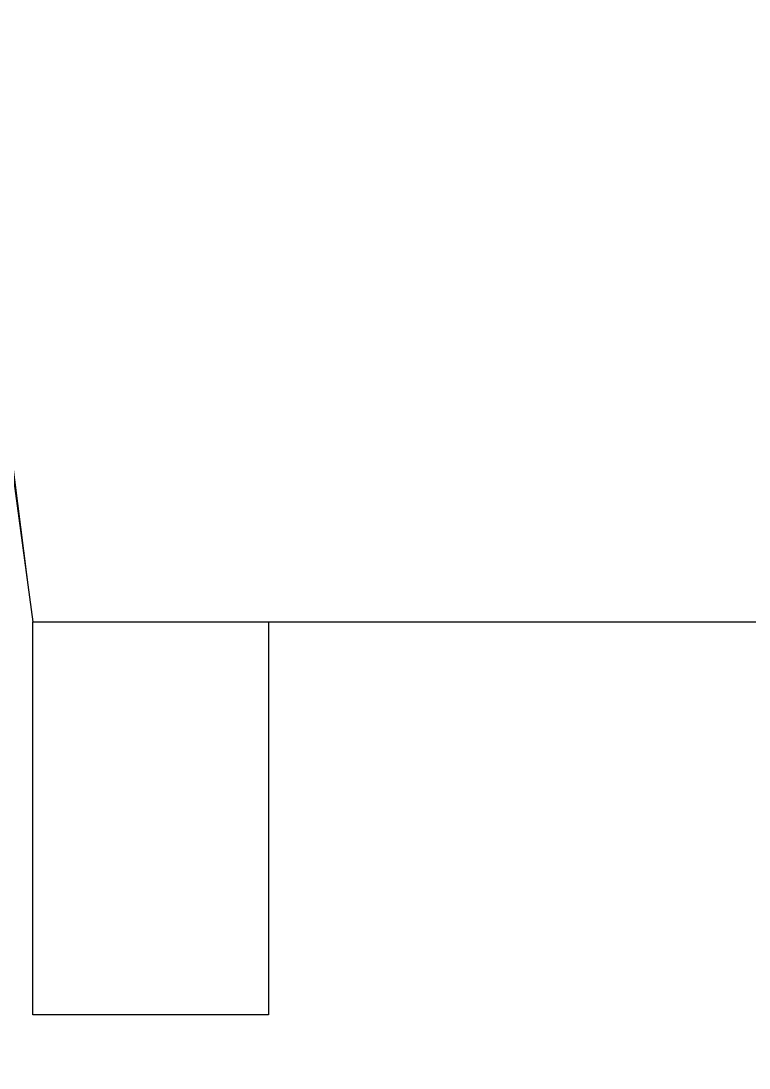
# Model space of a CAD drawing. Header units: millimetres. Extents: x 1993 to 4093, y 1262 to 2017.
# Drawn here: x 2769.6 to 2806.7, y 1439.4 to 1492.7 of the extents above; entities that cross this region are included whole.
import ezdxf

# ---------------------------------------------------------------- set-up
doc = ezdxf.new("R2010")
doc.units = ezdxf.units.MM
doc.layers.add('COLUMN', color=251, linetype='Continuous')
doc.layers.add('FLR CARPET', color=254, linetype='Continuous', lineweight=15)
doc.layers.add('PASSAGE', color=251, linetype='Continuous', lineweight=25)

msp = doc.modelspace()

# ---------------------------------------------------------------- linework, layer by layer
at = {"layer": 'COLUMN', "ltscale": 25}
msp.add_lwpolyline([(2770.197, 1462.088), (2782.197, 1462.088), (2782.197, 1442.088), (2770.197, 1442.088)], close=True, dxfattribs=at)
at = {"layer": 'FLR CARPET', "ltscale": 25}
msp.add_lwpolyline([(3405.464, 1298.088), (2526.697, 1298.088), (2526.697, 1546.014), (2707.028, 1546.014), (2714.85, 1542.641), (2722.352, 1538.606), (2729.478, 1533.938), (2736.174, 1528.672), (2742.391, 1522.848), (2748.082, 1516.51), (2753.205, 1509.704), (2757.721, 1502.481), (2761.597, 1494.895), (2764.804, 1487.003), (2767.318, 1478.864), (2769.12, 1470.539), (2770.197, 1462.088), (2770.197, 1442.088), (2782.197, 1442.088), (2782.197, 1462.088), (2913.197, 1462.088)], dxfattribs=at)
at = {"layer": 'PASSAGE'}
msp.add_lwpolyline([(2472.697, 1298.088), (2526.697, 1298.088), (2526.697, 1546.014), (2707.028, 1546.014), (2714.816, 1542.593), (2722.284, 1538.52), (2729.379, 1533.826), (2736.048, 1528.545), (2742.242, 1522.715), (2747.918, 1516.379), (2753.034, 1509.583), (2757.552, 1502.375), (2761.44, 1494.809), (2764.669, 1486.939), (2767.217, 1478.823), (2769.064, 1470.519), (2770.197, 1462.088), (3398.197, 1462.088)], dxfattribs=at)

doc.saveas('drawing.dxf')
